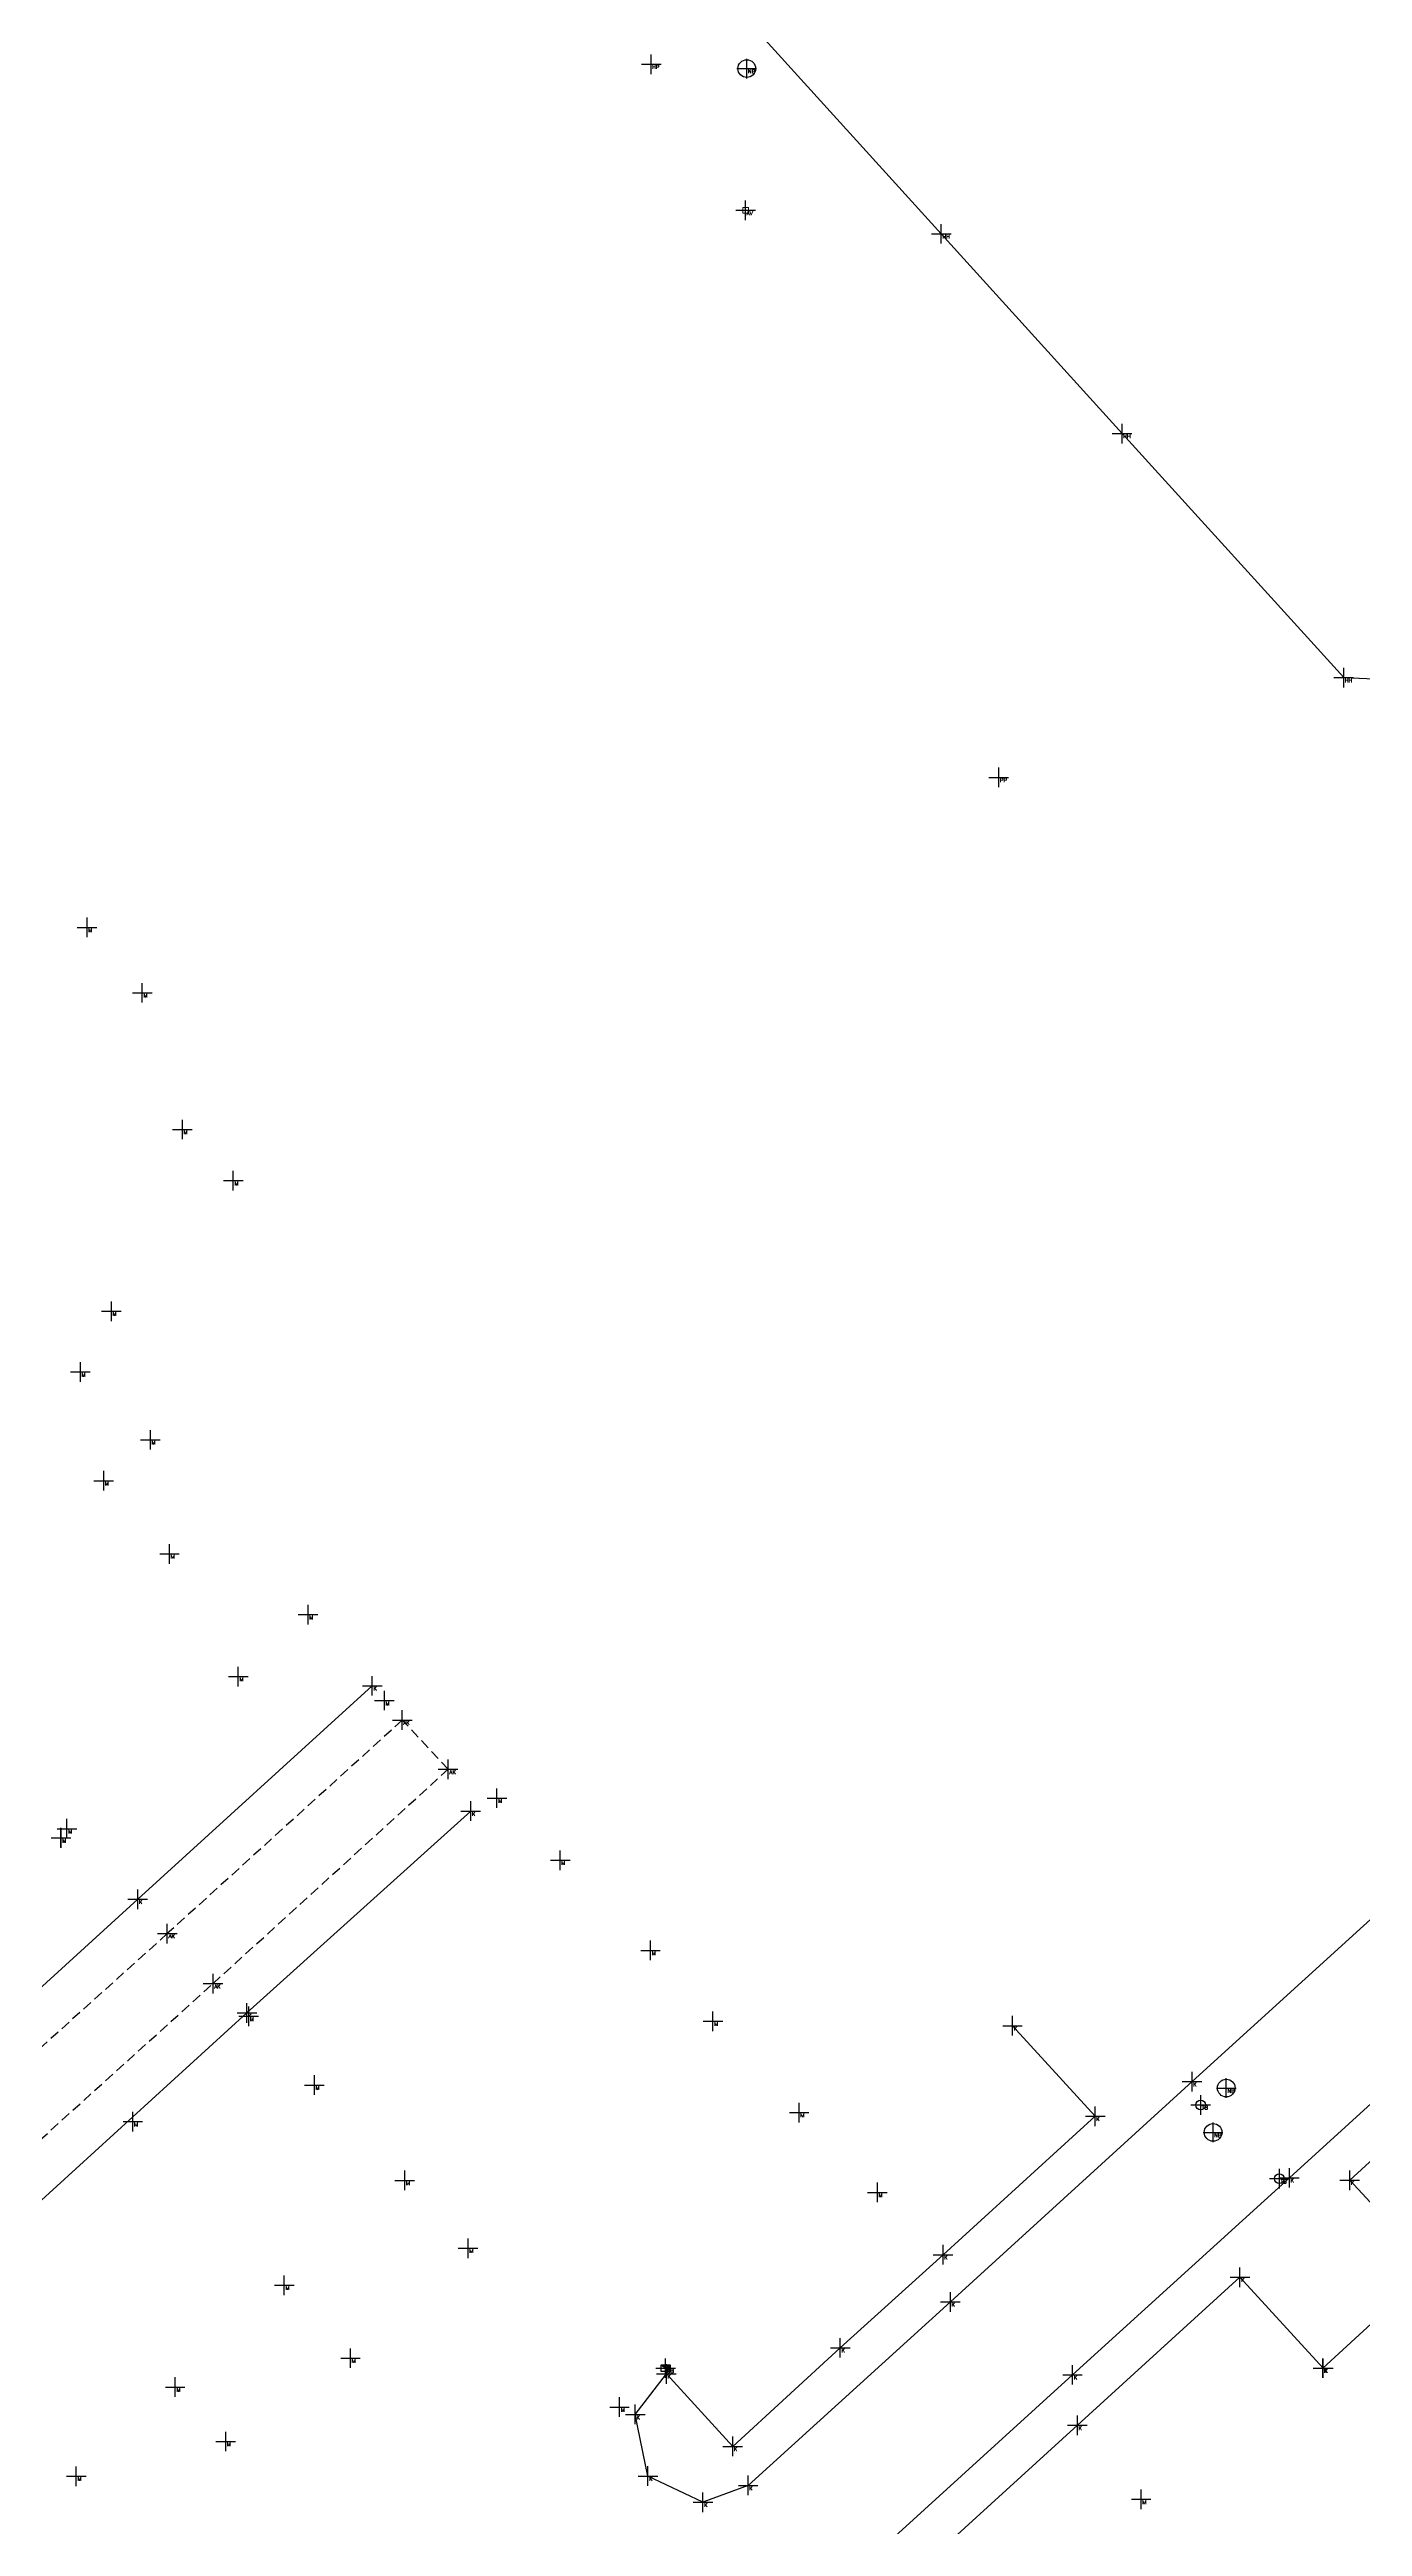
# Model space of a CAD drawing. Header units: metres. Extents: x 113488 to 113987, y 6281306 to 6282136.
# Drawn here: x 113742.7 to 113809.7, y 6281560.4 to 6281686.8 of the extents above; entities that cross this region are included whole.
import ezdxf
from ezdxf.enums import TextEntityAlignment as Align

# ---------------------------------------------------------------- set-up
doc = ezdxf.new("R2010")
doc.units = ezdxf.units.M
doc.header["$PDMODE"] = 2
doc.header["$PDSIZE"] = 0.5
doc.linetypes.add('DASHED', pattern=[0.75, 0.5, -0.25])
doc.linetypes.add('HIDDEN2', pattern=[0.1875, 0.125, -0.0625])
for name, color, linetype in [('M-1MATPKT', 7, 'Continuous'), ('M-2VA', 7, 'Continuous'), ('M-3YTOR', 7, 'Continuous'), ('M-7HUS', 7, 'Continuous'), ('M-BEF-BRUNNAR-INMÄTT', 7, 'Continuous'), ('M-BEF-BYGGNAD-INMÄTT', 7, 'Continuous'), ('M-BEF-VA-V', 4, 'HIDDEN2'), ('M-BEF-VA-V-INMÄTT', 7, 'Continuous'), ('M-BEF-VÄGKANT', 6, 'DASHED'), ('M-BEF-VÄGKANTSTÖD', 1, 'Continuous'), ('M-BRUNNAR', 3, 'Continuous'), ('M-BRUNNSLOCK', 1, 'Continuous'), ('pntdesc', 1, 'Continuous')]:
    doc.layers.add(name, color=color, linetype=linetype)
doc.styles.get("Standard").update_dxf_attribs({"font": 'simplex8.shx'})

# ---------------------------------------------------------------- blocks, each defined once
blk = doc.blocks.new('meas')
at = {"color": 0}
blk.add_point((0, 0), dxfattribs=at)
at = {"layer": 'pntdesc'}
blk.add_attdef('PNTDESC', text='', height=1, dxfattribs=at).set_placement((0.3, -0.21), align=Align.TOP_LEFT)
blk = doc.blocks.new('AV')
at = {"layer": 'M-BEF-VA-V', "linetype": 'Continuous', "lineweight": 0, "flags": 128}
blk.add_lwpolyline([(-0.15, 0.15), (-0.15, -0.15), (0.15, -0.15), (0.15, 0.15)], close=True, dxfattribs=at)
blk = doc.blocks.new('NB')
at = {"layer": 'M-BRUNNAR', "ltscale": 0.1}
blk.add_circle((0, 0), 0.45, dxfattribs=at)
blk = doc.blocks.new('TB')
at = {"layer": 'M-BRUNNAR', "ltscale": 0.1}
blk.add_circle((0, 0), 0.25, dxfattribs=at)
at = {"layer": 'M-BRUNNSLOCK', "ltscale": 0.1}
blk.add_circle((0, 0), 0.25, dxfattribs=at)
blk = doc.blocks.new('BEF-DB')
blk.add_hatch(color=256).paths.add_polyline_path([(-0.25, 0.15), (0.25, -0.15), (0.25, 0.15)])
blk.add_line((0.25, -0.15), (-0.25, 0.15))
at = {"flags": 128}
blk.add_lwpolyline([(-0.25, 0.15), (-0.25, -0.15), (0.25, -0.15), (0.25, 0.15)], close=True, dxfattribs=at)

msp = doc.modelspace()

# ---------------------------------------------------------------- linework, layer by layer
at = {"layer": 'M-BEF-BYGGNAD-INMÄTT'}
for points in [[(113761.38, 6281700.77, 7.53), (113764.89, 6281696.9, 7.47), (113764.7, 6281696.25, 7.56), (113765, 6281694.71, 7.57), (113766.49, 6281694.45, 7.57), (113767.33, 6281695.24, 7.59), (113772.37, 6281695.04, 7.54), (113774.24, 6281695.44, 7.56), (113778.49, 6281695.19, 7.54), (113778.18, 6281688.38, 7.48), (113778.23, 6281688.38, 7.5), (113788.22, 6281677.38, 7.5), (113797.44, 6281667.19, 7.5), (113808.74, 6281654.74, 7.46)], [(113808.74, 6281654.74, 7.46), (113820.05, 6281654.25, 7.49), (113822.84, 6281656.87, 7.57), (113831.77, 6281656.7, 7.55)]]:
    msp.add_polyline3d(points, dxfattribs=at)
at = {"layer": 'M-BEF-VÄGKANT'}
msp.add_polyline3d([(113726.21, 6281565.47, 6.44), (113739.48, 6281577.63, 6.78), (113751.08, 6281588.12, 6.93), (113763.07, 6281599.05, 7.1), (113760.73, 6281601.56, 7.12), (113748.75, 6281590.67, 6.95), (113736.58, 6281579.7, 6.8), (113726.2, 6281570.25, 6.49)], dxfattribs=at)
at = {"layer": 'M-BEF-VÄGKANTSTÖD'}
for points in [[(113831.83, 6281620.64, 7.22), (113833.23, 6281621.04, 7.2), (113834.13, 6281620.47, 7.2), (113835.18, 6281615.72, 7.06), (113833.21, 6281612.4, 7.02), (113818.49, 6281599.01, 6.84), (113801.01, 6281583.12, 6.51), (113788.68, 6281571.88, 6.34)], [(113846.15, 6281612, 7.22), (113849.52, 6281608.32, 7.19), (113850.84, 6281609.51, 7.21), (113851.44, 6281611.53, 7.24), (113849.52, 6281613.03, 7.22), (113846.26, 6281613.03, 7.18), (113842.6, 6281611.52, 7.12), (113822.24, 6281593.02, 6.7), (113805.97, 6281578.21, 6.43), (113794.91, 6281568.16, 6.26), (113785.48, 6281559.58, 6.12), (113783.4, 6281556.65, 6.04), (113783.47, 6281554.15, 5.99), (113784.67, 6281552.04, 5.96), (113786.08, 6281551.37, 5.94), (113787.51, 6281551.92, 5.95), (113788.3, 6281552.69, 5.96), (113785.02, 6281556.35, 6.03), (113795.16, 6281565.59, 6.22), (113803.45, 6281573.14, 6.43), (113807.7, 6281568.5, 6.39)], [(113759.2, 6281603.31, 7.02), (113747.24, 6281592.42, 6.83), (113735.19, 6281581.44, 6.73), (113731.79, 6281585.07, 6.69), (113728.03, 6281581.72, 6.59), (113726.81, 6281580.13, 6.53), (113726.08, 6281577.26, 6.53), (113726.09, 6281570.49, 6.46), (113725.96, 6281565.22, 6.43), (113726.21, 6281561.28, 6.37), (113727.04, 6281559.73, 6.34), (113728.85, 6281558.88, 6.33), (113730.15, 6281559.32, 6.36), (113732.84, 6281561.71, 6.39), (113729.48, 6281565.39, 6.47), (113741.17, 6281576.02, 6.63), (113752.81, 6281586.62, 6.81), (113764.22, 6281596.92, 6.93)], [(113807.68, 6281568.5, 6.38), (113813.21, 6281573.59, 6.45), (113809.05, 6281578.09, 6.57), (113816.67, 6281585.07, 6.68), (113824.09, 6281591.89, 6.81), (113832.31, 6281599.42, 6.97)], [(113788.68, 6281571.88, 6.34), (113778.37, 6281562.52, 6.19), (113776.06, 6281561.66, 6.23), (113773.26, 6281563, 6.34), (113772.61, 6281566.14, 6.46), (113774.2, 6281568.21, 6.51), (113777.58, 6281564.51, 6.59), (113783.07, 6281569.54, 6.67), (113788.31, 6281574.29, 6.73), (113796.07, 6281581.35, 6.83), (113791.85, 6281585.97, 6.77)]]:
    msp.add_polyline3d(points, dxfattribs=at)

# ---------------------------------------------------------------- block references
at = {"layer": 'M-1MATPKT', "color": 130}
ref = msp.add_blockref('meas', (113773.43, 6281686.03, 7.46), dxfattribs=dict(at, xscale=0.2, yscale=0.2, zscale=0.2))
ref.add_attrib('PNTDESC', 'HP', dxfattribs={"layer": 'pntdesc', "height": 0.2}).set_placement((113773.48, 6281685.99, 7.46), align=Align.TOP_LEFT)
at = {"layer": 'M-1MATPKT', "color": 20}
ref = msp.add_blockref('meas', (113791.15, 6281649.65, 7.41), dxfattribs=dict(at, xscale=0.2, yscale=0.2, zscale=0.2))
ref.add_attrib('PNTDESC', 'PP', dxfattribs={"layer": 'pntdesc', "height": 0.2}).set_placement((113791.21, 6281649.61, 7.41), align=Align.TOP_LEFT)
at = {"layer": 'M-2VA', "color": 20}
ref = msp.add_blockref('meas', (113778.3, 6281685.81, 7.5), dxfattribs=dict(at, xscale=0.2, yscale=0.2, zscale=0.2))
ref.add_attrib('PNTDESC', 'NB', dxfattribs={"layer": 'pntdesc', "height": 0.2}).set_placement((113778.36, 6281685.77, 7.5), align=Align.TOP_LEFT)
at = {"layer": 'M-2VA', "color": 130}
ref = msp.add_blockref('meas', (113778.24, 6281678.58, 7.45), dxfattribs=dict(at, xscale=0.2, yscale=0.2, zscale=0.2))
ref.add_attrib('PNTDESC', 'AV', dxfattribs={"layer": 'pntdesc', "height": 0.2}).set_placement((113778.3, 6281678.54, 7.45), align=Align.TOP_LEFT)
at = {"layer": 'M-2VA', "color": 20}
ref = msp.add_blockref('meas', (113802.75, 6281582.79, 6.49), dxfattribs=dict(at, xscale=0.2, yscale=0.2, zscale=0.2))
ref.add_attrib('PNTDESC', 'NB', dxfattribs={"layer": 'pntdesc', "height": 0.2}).set_placement((113802.81, 6281582.75, 6.49), align=Align.TOP_LEFT)
at = {"layer": 'M-2VA', "color": 50}
ref = msp.add_blockref('meas', (113801.45, 6281581.93, 6.48), dxfattribs=dict(at, xscale=0.2, yscale=0.2, zscale=0.2))
ref.add_attrib('PNTDESC', 'TB', dxfattribs={"layer": 'pntdesc', "height": 0.2}).set_placement((113801.5, 6281581.89, 6.48), align=Align.TOP_LEFT)
at = {"layer": 'M-2VA', "color": 20}
ref = msp.add_blockref('meas', (113802.08, 6281580.53, 6.47), dxfattribs=dict(at, xscale=0.2, yscale=0.2, zscale=0.2))
ref.add_attrib('PNTDESC', 'NB', dxfattribs={"layer": 'pntdesc', "height": 0.2}).set_placement((113802.14, 6281580.49, 6.47), align=Align.TOP_LEFT)
at = {"layer": 'M-2VA', "color": 50}
ref = msp.add_blockref('meas', (113805.46, 6281578.17, 6.42), dxfattribs=dict(at, xscale=0.2, yscale=0.2, zscale=0.2))
ref.add_attrib('PNTDESC', 'TB', dxfattribs={"layer": 'pntdesc', "height": 0.2}).set_placement((113805.52, 6281578.13, 6.42), align=Align.TOP_LEFT)
at = {"layer": 'M-2VA', "color": 150}
ref = msp.add_blockref('meas', (113774.16, 6281568.5, 6.51), dxfattribs=dict(at, xscale=0.2, yscale=0.2, zscale=0.2))
ref.add_attrib('PNTDESC', 'DB', dxfattribs={"layer": 'pntdesc', "height": 0.2}).set_placement((113774.22, 6281568.46, 6.51), align=Align.TOP_LEFT)
at = {"layer": 'M-3YTOR', "color": 90}
ref = msp.add_blockref('meas', (113744.66, 6281642, 7.17), dxfattribs=dict(at, xscale=0.2, yscale=0.2, zscale=0.2))
ref.add_attrib('PNTDESC', 'M', dxfattribs={"layer": 'pntdesc', "height": 0.2}).set_placement((113744.72, 6281641.96, 7.17), align=Align.TOP_LEFT)
ref = msp.add_blockref('meas', (113747.47, 6281638.66, 7.24), dxfattribs=dict(at, xscale=0.2, yscale=0.2, zscale=0.2))
ref.add_attrib('PNTDESC', 'M', dxfattribs={"layer": 'pntdesc', "height": 0.2}).set_placement((113747.53, 6281638.62, 7.24), align=Align.TOP_LEFT)
ref = msp.add_blockref('meas', (113749.52, 6281631.69, 7.15), dxfattribs=dict(at, xscale=0.2, yscale=0.2, zscale=0.2))
ref.add_attrib('PNTDESC', 'M', dxfattribs={"layer": 'pntdesc', "height": 0.2}).set_placement((113749.58, 6281631.65, 7.15), align=Align.TOP_LEFT)
ref = msp.add_blockref('meas', (113752.11, 6281629.08, 7.11), dxfattribs=dict(at, xscale=0.2, yscale=0.2, zscale=0.2))
ref.add_attrib('PNTDESC', 'M', dxfattribs={"layer": 'pntdesc', "height": 0.2}).set_placement((113752.17, 6281629.03, 7.11), align=Align.TOP_LEFT)
ref = msp.add_blockref('meas', (113745.9, 6281622.42, 7), dxfattribs=dict(at, xscale=0.2, yscale=0.2, zscale=0.2))
ref.add_attrib('PNTDESC', 'M', dxfattribs={"layer": 'pntdesc', "height": 0.2}).set_placement((113745.96, 6281622.38, 7), align=Align.TOP_LEFT)
ref = msp.add_blockref('meas', (113744.32, 6281619.32, 6.96), dxfattribs=dict(at, xscale=0.2, yscale=0.2, zscale=0.2))
ref.add_attrib('PNTDESC', 'M', dxfattribs={"layer": 'pntdesc', "height": 0.2}).set_placement((113744.38, 6281619.28, 6.96), align=Align.TOP_LEFT)
ref = msp.add_blockref('meas', (113747.89, 6281615.86, 7.08), dxfattribs=dict(at, xscale=0.2, yscale=0.2, zscale=0.2))
ref.add_attrib('PNTDESC', 'M', dxfattribs={"layer": 'pntdesc', "height": 0.2}).set_placement((113747.95, 6281615.82, 7.08), align=Align.TOP_LEFT)
ref = msp.add_blockref('meas', (113745.51, 6281613.77, 7.04), dxfattribs=dict(at, xscale=0.2, yscale=0.2, zscale=0.2))
ref.add_attrib('PNTDESC', 'M', dxfattribs={"layer": 'pntdesc', "height": 0.2}).set_placement((113745.57, 6281613.73, 7.04), align=Align.TOP_LEFT)
ref = msp.add_blockref('meas', (113748.86, 6281610.04, 6.99), dxfattribs=dict(at, xscale=0.2, yscale=0.2, zscale=0.2))
ref.add_attrib('PNTDESC', 'M', dxfattribs={"layer": 'pntdesc', "height": 0.2}).set_placement((113748.92, 6281610, 6.99), align=Align.TOP_LEFT)
ref = msp.add_blockref('meas', (113755.93, 6281606.94, 6.95), dxfattribs=dict(at, xscale=0.2, yscale=0.2, zscale=0.2))
ref.add_attrib('PNTDESC', 'M', dxfattribs={"layer": 'pntdesc', "height": 0.2}).set_placement((113755.99, 6281606.9, 6.95), align=Align.TOP_LEFT)
ref = msp.add_blockref('meas', (113752.37, 6281603.78, 6.91), dxfattribs=dict(at, xscale=0.2, yscale=0.2, zscale=0.2))
ref.add_attrib('PNTDESC', 'M', dxfattribs={"layer": 'pntdesc', "height": 0.2}).set_placement((113752.43, 6281603.74, 6.91), align=Align.TOP_LEFT)
at = {"layer": 'M-3YTOR', "color": 130}
ref = msp.add_blockref('meas', (113759.2, 6281603.31, 7.02), dxfattribs=dict(at, xscale=0.2, yscale=0.2, zscale=0.2))
ref.add_attrib('PNTDESC', 'K', dxfattribs={"layer": 'pntdesc', "height": 0.2}).set_placement((113759.26, 6281603.27, 7.02), align=Align.TOP_LEFT)
at = {"layer": 'M-3YTOR', "color": 90}
ref = msp.add_blockref('meas', (113759.82, 6281602.56, 7.13), dxfattribs=dict(at, xscale=0.2, yscale=0.2, zscale=0.2))
ref.add_attrib('PNTDESC', 'M', dxfattribs={"layer": 'pntdesc', "height": 0.2}).set_placement((113759.88, 6281602.51, 7.13), align=Align.TOP_LEFT)
at = {"layer": 'M-3YTOR', "color": 28}
ref = msp.add_blockref('meas', (113760.73, 6281601.56, 7.12), dxfattribs=dict(at, xscale=0.2, yscale=0.2, zscale=0.2))
ref.add_attrib('PNTDESC', 'AK', dxfattribs={"layer": 'pntdesc', "height": 0.2}).set_placement((113760.78, 6281601.52, 7.12), align=Align.TOP_LEFT)
ref = msp.add_blockref('meas', (113763.07, 6281599.05, 7.1), dxfattribs=dict(at, xscale=0.2, yscale=0.2, zscale=0.2))
ref.add_attrib('PNTDESC', 'AK', dxfattribs={"layer": 'pntdesc', "height": 0.2}).set_placement((113763.13, 6281599, 7.1), align=Align.TOP_LEFT)
at = {"layer": 'M-3YTOR', "color": 90}
ref = msp.add_blockref('meas', (113765.56, 6281597.58, 6.94), dxfattribs=dict(at, xscale=0.2, yscale=0.2, zscale=0.2))
ref.add_attrib('PNTDESC', 'M', dxfattribs={"layer": 'pntdesc', "height": 0.2}).set_placement((113765.62, 6281597.54, 6.94), align=Align.TOP_LEFT)
ref = msp.add_blockref('meas', (113743.63, 6281596.02, 6.79), dxfattribs=dict(at, xscale=0.2, yscale=0.2, zscale=0.2))
ref.add_attrib('PNTDESC', 'M', dxfattribs={"layer": 'pntdesc', "height": 0.2}).set_placement((113743.69, 6281595.98, 6.79), align=Align.TOP_LEFT)
at = {"layer": 'M-3YTOR', "color": 130}
ref = msp.add_blockref('meas', (113764.22, 6281596.92, 6.93), dxfattribs=dict(at, xscale=0.2, yscale=0.2, zscale=0.2))
ref.add_attrib('PNTDESC', 'K', dxfattribs={"layer": 'pntdesc', "height": 0.2}).set_placement((113764.28, 6281596.87, 6.93), align=Align.TOP_LEFT)
at = {"layer": 'M-3YTOR', "color": 90}
ref = msp.add_blockref('meas', (113743.32, 6281595.56, 6.79), dxfattribs=dict(at, xscale=0.2, yscale=0.2, zscale=0.2))
ref.add_attrib('PNTDESC', 'M', dxfattribs={"layer": 'pntdesc', "height": 0.2}).set_placement((113743.38, 6281595.52, 6.79), align=Align.TOP_LEFT)
ref = msp.add_blockref('meas', (113743.33, 6281595.55, 6.79), dxfattribs=dict(at, xscale=0.2, yscale=0.2, zscale=0.2))
ref.add_attrib('PNTDESC', 'M', dxfattribs={"layer": 'pntdesc', "height": 0.2}).set_placement((113743.39, 6281595.5, 6.79), align=Align.TOP_LEFT)
ref = msp.add_blockref('meas', (113768.79, 6281594.41, 6.87), dxfattribs=dict(at, xscale=0.2, yscale=0.2, zscale=0.2))
ref.add_attrib('PNTDESC', 'M', dxfattribs={"layer": 'pntdesc', "height": 0.2}).set_placement((113768.84, 6281594.37, 6.87), align=Align.TOP_LEFT)
at = {"layer": 'M-3YTOR', "color": 130}
ref = msp.add_blockref('meas', (113747.24, 6281592.42, 6.83), dxfattribs=dict(at, xscale=0.2, yscale=0.2, zscale=0.2))
ref.add_attrib('PNTDESC', 'K', dxfattribs={"layer": 'pntdesc', "height": 0.2}).set_placement((113747.3, 6281592.38, 6.83), align=Align.TOP_LEFT)
at = {"layer": 'M-3YTOR', "color": 28}
ref = msp.add_blockref('meas', (113748.75, 6281590.67, 6.95), dxfattribs=dict(at, xscale=0.2, yscale=0.2, zscale=0.2))
ref.add_attrib('PNTDESC', 'AK', dxfattribs={"layer": 'pntdesc', "height": 0.2}).set_placement((113748.81, 6281590.63, 6.95), align=Align.TOP_LEFT)
at = {"layer": 'M-3YTOR', "color": 90}
ref = msp.add_blockref('meas', (113773.39, 6281589.81, 6.79), dxfattribs=dict(at, xscale=0.2, yscale=0.2, zscale=0.2))
ref.add_attrib('PNTDESC', 'M', dxfattribs={"layer": 'pntdesc', "height": 0.2}).set_placement((113773.45, 6281589.77, 6.79), align=Align.TOP_LEFT)
at = {"layer": 'M-3YTOR', "color": 28}
ref = msp.add_blockref('meas', (113751.08, 6281588.12, 6.93), dxfattribs=dict(at, xscale=0.2, yscale=0.2, zscale=0.2))
ref.add_attrib('PNTDESC', 'AK', dxfattribs={"layer": 'pntdesc', "height": 0.2}).set_placement((113751.14, 6281588.07, 6.93), align=Align.TOP_LEFT)
at = {"layer": 'M-3YTOR', "color": 130}
ref = msp.add_blockref('meas', (113752.81, 6281586.62, 6.81), dxfattribs=dict(at, xscale=0.2, yscale=0.2, zscale=0.2))
ref.add_attrib('PNTDESC', 'K', dxfattribs={"layer": 'pntdesc', "height": 0.2}).set_placement((113752.87, 6281586.58, 6.81), align=Align.TOP_LEFT)
at = {"layer": 'M-3YTOR', "color": 90}
ref = msp.add_blockref('meas', (113752.9, 6281586.45, 6.79), dxfattribs=dict(at, xscale=0.2, yscale=0.2, zscale=0.2))
ref.add_attrib('PNTDESC', 'M', dxfattribs={"layer": 'pntdesc', "height": 0.2}).set_placement((113752.96, 6281586.41, 6.79), align=Align.TOP_LEFT)
ref = msp.add_blockref('meas', (113776.57, 6281586.2, 6.86), dxfattribs=dict(at, xscale=0.2, yscale=0.2, zscale=0.2))
ref.add_attrib('PNTDESC', 'M', dxfattribs={"layer": 'pntdesc', "height": 0.2}).set_placement((113776.63, 6281586.16, 6.86), align=Align.TOP_LEFT)
at = {"layer": 'M-3YTOR', "color": 130}
ref = msp.add_blockref('meas', (113791.85, 6281585.97, 6.77), dxfattribs=dict(at, xscale=0.2, yscale=0.2, zscale=0.2))
ref.add_attrib('PNTDESC', 'K', dxfattribs={"layer": 'pntdesc', "height": 0.2}).set_placement((113791.91, 6281585.93, 6.77), align=Align.TOP_LEFT)
at = {"layer": 'M-3YTOR', "color": 90}
ref = msp.add_blockref('meas', (113756.25, 6281582.94, 6.72), dxfattribs=dict(at, xscale=0.2, yscale=0.2, zscale=0.2))
ref.add_attrib('PNTDESC', 'M', dxfattribs={"layer": 'pntdesc', "height": 0.2}).set_placement((113756.31, 6281582.9, 6.72), align=Align.TOP_LEFT)
at = {"layer": 'M-3YTOR', "color": 130}
ref = msp.add_blockref('meas', (113801.01, 6281583.12, 6.51), dxfattribs=dict(at, xscale=0.2, yscale=0.2, zscale=0.2))
ref.add_attrib('PNTDESC', 'K', dxfattribs={"layer": 'pntdesc', "height": 0.2}).set_placement((113801.07, 6281583.07, 6.51), align=Align.TOP_LEFT)
at = {"layer": 'M-3YTOR', "color": 90}
ref = msp.add_blockref('meas', (113746.99, 6281581.08, 6.73), dxfattribs=dict(at, xscale=0.2, yscale=0.2, zscale=0.2))
ref.add_attrib('PNTDESC', 'M', dxfattribs={"layer": 'pntdesc', "height": 0.2}).set_placement((113747.05, 6281581.03, 6.73), align=Align.TOP_LEFT)
ref = msp.add_blockref('meas', (113780.97, 6281581.54, 6.74), dxfattribs=dict(at, xscale=0.2, yscale=0.2, zscale=0.2))
ref.add_attrib('PNTDESC', 'M', dxfattribs={"layer": 'pntdesc', "height": 0.2}).set_placement((113781.03, 6281581.5, 6.74), align=Align.TOP_LEFT)
at = {"layer": 'M-3YTOR', "color": 130}
ref = msp.add_blockref('meas', (113796.07, 6281581.35, 6.83), dxfattribs=dict(at, xscale=0.2, yscale=0.2, zscale=0.2))
ref.add_attrib('PNTDESC', 'K', dxfattribs={"layer": 'pntdesc', "height": 0.2}).set_placement((113796.12, 6281581.31, 6.83), align=Align.TOP_LEFT)
at = {"layer": 'M-3YTOR', "color": 90}
ref = msp.add_blockref('meas', (113760.86, 6281578.08, 6.63), dxfattribs=dict(at, xscale=0.2, yscale=0.2, zscale=0.2))
ref.add_attrib('PNTDESC', 'M', dxfattribs={"layer": 'pntdesc', "height": 0.2}).set_placement((113760.92, 6281578.04, 6.63), align=Align.TOP_LEFT)
ref = msp.add_blockref('meas', (113784.96, 6281577.47, 6.67), dxfattribs=dict(at, xscale=0.2, yscale=0.2, zscale=0.2))
ref.add_attrib('PNTDESC', 'M', dxfattribs={"layer": 'pntdesc', "height": 0.2}).set_placement((113785.02, 6281577.43, 6.67), align=Align.TOP_LEFT)
at = {"layer": 'M-3YTOR', "color": 130}
ref = msp.add_blockref('meas', (113805.97, 6281578.21, 6.43), dxfattribs=dict(at, xscale=0.2, yscale=0.2, zscale=0.2))
ref.add_attrib('PNTDESC', 'K', dxfattribs={"layer": 'pntdesc', "height": 0.2}).set_placement((113806.03, 6281578.17, 6.43), align=Align.TOP_LEFT)
ref = msp.add_blockref('meas', (113809.05, 6281578.09, 6.57), dxfattribs=dict(at, xscale=0.2, yscale=0.2, zscale=0.2))
ref.add_attrib('PNTDESC', 'K', dxfattribs={"layer": 'pntdesc', "height": 0.2}).set_placement((113809.11, 6281578.05, 6.57), align=Align.TOP_LEFT)
at = {"layer": 'M-3YTOR', "color": 90}
ref = msp.add_blockref('meas', (113764.09, 6281574.62, 6.69), dxfattribs=dict(at, xscale=0.2, yscale=0.2, zscale=0.2))
ref.add_attrib('PNTDESC', 'M', dxfattribs={"layer": 'pntdesc', "height": 0.2}).set_placement((113764.15, 6281574.58, 6.69), align=Align.TOP_LEFT)
at = {"layer": 'M-3YTOR', "color": 130}
ref = msp.add_blockref('meas', (113788.31, 6281574.29, 6.73), dxfattribs=dict(at, xscale=0.2, yscale=0.2, zscale=0.2))
ref.add_attrib('PNTDESC', 'K', dxfattribs={"layer": 'pntdesc', "height": 0.2}).set_placement((113788.37, 6281574.25, 6.73), align=Align.TOP_LEFT)
at = {"layer": 'M-3YTOR', "color": 90}
ref = msp.add_blockref('meas', (113754.71, 6281572.73, 6.54), dxfattribs=dict(at, xscale=0.2, yscale=0.2, zscale=0.2))
ref.add_attrib('PNTDESC', 'M', dxfattribs={"layer": 'pntdesc', "height": 0.2}).set_placement((113754.77, 6281572.69, 6.54), align=Align.TOP_LEFT)
at = {"layer": 'M-3YTOR', "color": 130}
ref = msp.add_blockref('meas', (113803.45, 6281573.14, 6.43), dxfattribs=dict(at, xscale=0.2, yscale=0.2, zscale=0.2))
ref.add_attrib('PNTDESC', 'K', dxfattribs={"layer": 'pntdesc', "height": 0.2}).set_placement((113803.51, 6281573.1, 6.43), align=Align.TOP_LEFT)
ref = msp.add_blockref('meas', (113788.68, 6281571.88, 6.34), dxfattribs=dict(at, xscale=0.2, yscale=0.2, zscale=0.2))
ref.add_attrib('PNTDESC', 'K', dxfattribs={"layer": 'pntdesc', "height": 0.2}).set_placement((113788.74, 6281571.84, 6.34), align=Align.TOP_LEFT)
ref = msp.add_blockref('meas', (113783.07, 6281569.54, 6.67), dxfattribs=dict(at, xscale=0.2, yscale=0.2, zscale=0.2))
ref.add_attrib('PNTDESC', 'K', dxfattribs={"layer": 'pntdesc', "height": 0.2}).set_placement((113783.13, 6281569.5, 6.67), align=Align.TOP_LEFT)
at = {"layer": 'M-3YTOR', "color": 90}
ref = msp.add_blockref('meas', (113758.09, 6281569.01, 6.59), dxfattribs=dict(at, xscale=0.2, yscale=0.2, zscale=0.2))
ref.add_attrib('PNTDESC', 'M', dxfattribs={"layer": 'pntdesc', "height": 0.2}).set_placement((113758.15, 6281568.97, 6.59), align=Align.TOP_LEFT)
at = {"layer": 'M-3YTOR', "color": 130}
ref = msp.add_blockref('meas', (113774.2, 6281568.21, 6.51), dxfattribs=dict(at, xscale=0.2, yscale=0.2, zscale=0.2))
ref.add_attrib('PNTDESC', 'K', dxfattribs={"layer": 'pntdesc', "height": 0.2}).set_placement((113774.26, 6281568.17, 6.51), align=Align.TOP_LEFT)
ref = msp.add_blockref('meas', (113807.68, 6281568.5, 6.38), dxfattribs=dict(at, xscale=0.2, yscale=0.2, zscale=0.2))
ref.add_attrib('PNTDESC', 'K', dxfattribs={"layer": 'pntdesc', "height": 0.2}).set_placement((113807.73, 6281568.46, 6.38), align=Align.TOP_LEFT)
ref = msp.add_blockref('meas', (113807.7, 6281568.5, 6.39), dxfattribs=dict(at, xscale=0.2, yscale=0.2, zscale=0.2))
ref.add_attrib('PNTDESC', 'K', dxfattribs={"layer": 'pntdesc', "height": 0.2}).set_placement((113807.76, 6281568.46, 6.39), align=Align.TOP_LEFT)
at = {"layer": 'M-3YTOR', "color": 90}
ref = msp.add_blockref('meas', (113749.15, 6281567.54, 6.48), dxfattribs=dict(at, xscale=0.2, yscale=0.2, zscale=0.2))
ref.add_attrib('PNTDESC', 'M', dxfattribs={"layer": 'pntdesc', "height": 0.2}).set_placement((113749.21, 6281567.49, 6.48), align=Align.TOP_LEFT)
at = {"layer": 'M-3YTOR', "color": 130}
ref = msp.add_blockref('meas', (113794.91, 6281568.16, 6.26), dxfattribs=dict(at, xscale=0.2, yscale=0.2, zscale=0.2))
ref.add_attrib('PNTDESC', 'K', dxfattribs={"layer": 'pntdesc', "height": 0.2}).set_placement((113794.97, 6281568.12, 6.26), align=Align.TOP_LEFT)
at = {"layer": 'M-3YTOR', "color": 90}
ref = msp.add_blockref('meas', (113771.81, 6281566.52, 6.46), dxfattribs=dict(at, xscale=0.2, yscale=0.2, zscale=0.2))
ref.add_attrib('PNTDESC', 'M', dxfattribs={"layer": 'pntdesc', "height": 0.2}).set_placement((113771.87, 6281566.47, 6.46), align=Align.TOP_LEFT)
at = {"layer": 'M-3YTOR', "color": 130}
ref = msp.add_blockref('meas', (113772.61, 6281566.14, 6.46), dxfattribs=dict(at, xscale=0.2, yscale=0.2, zscale=0.2))
ref.add_attrib('PNTDESC', 'K', dxfattribs={"layer": 'pntdesc', "height": 0.2}).set_placement((113772.67, 6281566.09, 6.46), align=Align.TOP_LEFT)
at = {"layer": 'M-3YTOR', "color": 90}
ref = msp.add_blockref('meas', (113751.73, 6281564.76, 6.53), dxfattribs=dict(at, xscale=0.2, yscale=0.2, zscale=0.2))
ref.add_attrib('PNTDESC', 'M', dxfattribs={"layer": 'pntdesc', "height": 0.2}).set_placement((113751.78, 6281564.72, 6.53), align=Align.TOP_LEFT)
at = {"layer": 'M-3YTOR', "color": 130}
ref = msp.add_blockref('meas', (113777.58, 6281564.51, 6.59), dxfattribs=dict(at, xscale=0.2, yscale=0.2, zscale=0.2))
ref.add_attrib('PNTDESC', 'K', dxfattribs={"layer": 'pntdesc', "height": 0.2}).set_placement((113777.64, 6281564.47, 6.59), align=Align.TOP_LEFT)
ref = msp.add_blockref('meas', (113795.16, 6281565.59, 6.22), dxfattribs=dict(at, xscale=0.2, yscale=0.2, zscale=0.2))
ref.add_attrib('PNTDESC', 'K', dxfattribs={"layer": 'pntdesc', "height": 0.2}).set_placement((113795.22, 6281565.54, 6.22), align=Align.TOP_LEFT)
at = {"layer": 'M-3YTOR', "color": 90}
ref = msp.add_blockref('meas', (113744.11, 6281562.99, 6.41), dxfattribs=dict(at, xscale=0.2, yscale=0.2, zscale=0.2))
ref.add_attrib('PNTDESC', 'M', dxfattribs={"layer": 'pntdesc', "height": 0.2}).set_placement((113744.17, 6281562.95, 6.41), align=Align.TOP_LEFT)
at = {"layer": 'M-3YTOR', "color": 130}
ref = msp.add_blockref('meas', (113773.26, 6281563, 6.34), dxfattribs=dict(at, xscale=0.2, yscale=0.2, zscale=0.2))
ref.add_attrib('PNTDESC', 'K', dxfattribs={"layer": 'pntdesc', "height": 0.2}).set_placement((113773.32, 6281562.96, 6.34), align=Align.TOP_LEFT)
ref = msp.add_blockref('meas', (113778.37, 6281562.52, 6.19), dxfattribs=dict(at, xscale=0.2, yscale=0.2, zscale=0.2))
ref.add_attrib('PNTDESC', 'K', dxfattribs={"layer": 'pntdesc', "height": 0.2}).set_placement((113778.42, 6281562.47, 6.19), align=Align.TOP_LEFT)
ref = msp.add_blockref('meas', (113776.06, 6281561.66, 6.23), dxfattribs=dict(at, xscale=0.2, yscale=0.2, zscale=0.2))
ref.add_attrib('PNTDESC', 'K', dxfattribs={"layer": 'pntdesc', "height": 0.2}).set_placement((113776.12, 6281561.62, 6.23), align=Align.TOP_LEFT)
at = {"layer": 'M-3YTOR', "color": 90}
ref = msp.add_blockref('meas', (113798.41, 6281561.81, 6.21), dxfattribs=dict(at, xscale=0.2, yscale=0.2, zscale=0.2))
ref.add_attrib('PNTDESC', 'M', dxfattribs={"layer": 'pntdesc', "height": 0.2}).set_placement((113798.47, 6281561.77, 6.21), align=Align.TOP_LEFT)
at = {"layer": 'M-7HUS', "color": 150}
ref = msp.add_blockref('meas', (113788.22, 6281677.38, 7.5), dxfattribs=dict(at, xscale=0.2, yscale=0.2, zscale=0.2))
ref.add_attrib('PNTDESC', 'HH', dxfattribs={"layer": 'pntdesc', "height": 0.2}).set_placement((113788.28, 6281677.34, 7.5), align=Align.TOP_LEFT)
ref = msp.add_blockref('meas', (113797.44, 6281667.19, 7.5), dxfattribs=dict(at, xscale=0.2, yscale=0.2, zscale=0.2))
ref.add_attrib('PNTDESC', 'HH', dxfattribs={"layer": 'pntdesc', "height": 0.2}).set_placement((113797.5, 6281667.15, 7.5), align=Align.TOP_LEFT)
ref = msp.add_blockref('meas', (113808.74, 6281654.74, 7.46), dxfattribs=dict(at, xscale=0.2, yscale=0.2, zscale=0.2))
ref.add_attrib('PNTDESC', 'HH', dxfattribs={"layer": 'pntdesc', "height": 0.2}).set_placement((113808.8, 6281654.7, 7.46), align=Align.TOP_LEFT)
at = {"layer": 'M-BEF-BRUNNAR-INMÄTT'}
for name, p in [('NB', (113778.3, 6281685.81, 7.5)), ('NB', (113802.75, 6281582.79, 6.49)), ('TB', (113801.45, 6281581.93, 6.48)), ('NB', (113802.08, 6281580.53, 6.47)), ('TB', (113805.46, 6281578.17, 6.42)), ('BEF-DB', (113774.16, 6281568.5, 6.51))]:
    msp.add_blockref(name, p, dxfattribs=at)
at = {"layer": 'M-BEF-VA-V-INMÄTT'}
msp.add_blockref('AV', (113778.24, 6281678.58, 7.45), dxfattribs=at)

doc.saveas('drawing.dxf')
